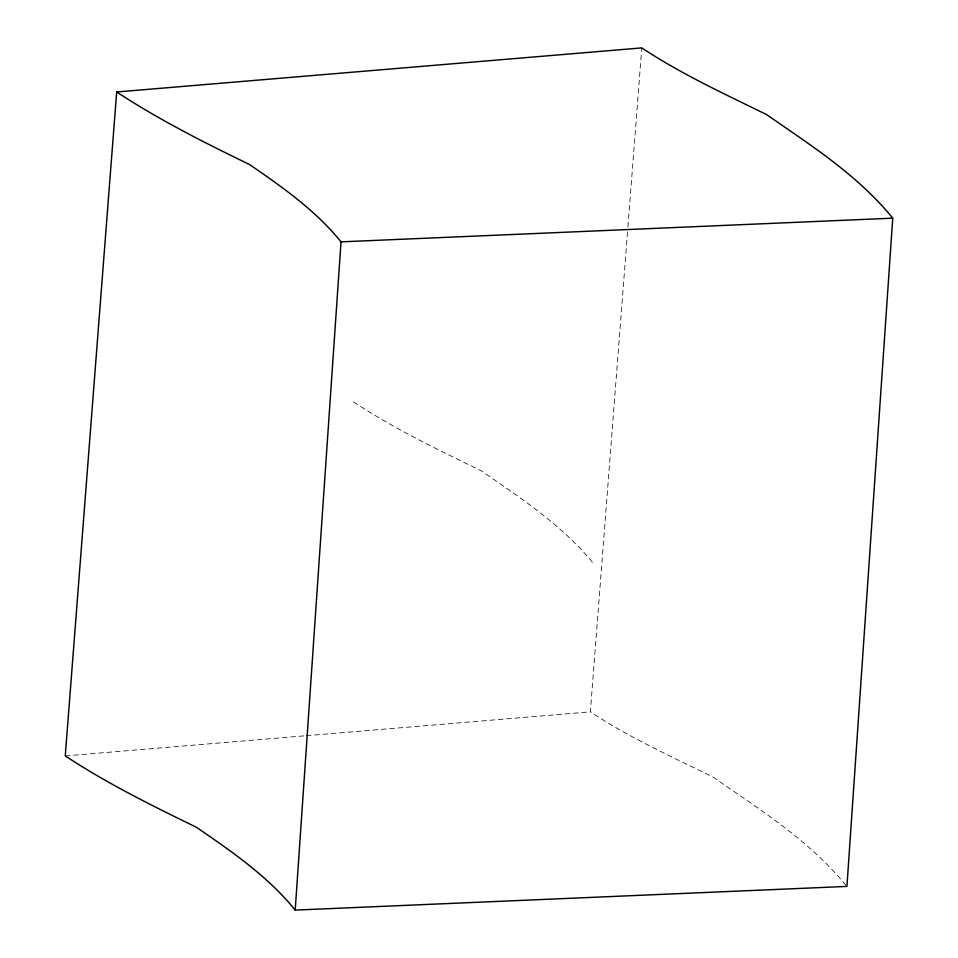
<?xml version="1.0" encoding="UTF-8"?>
<svg xmlns="http://www.w3.org/2000/svg" width="958" height="958" viewBox="0 0 958 958"><rect width="100%" height="100%" fill="white"/><g stroke="black" fill="none" stroke-linecap="round" stroke-linejoin="round"><path stroke-width="0.72" stroke-dasharray="4.79 3.59" d="M845.926 885.336C809.486 840.633 760.101 809.845 713.303 777.213C671.69 756.652 629.143 737.552 590.356 711.842L627.801 228.435M627.921 226.938L641.788 47.9M65.252 755.922L304.752 735.816M306.237 735.696L590.356 711.842M353.526 401.917C394.025 428.621 437.806 449.661 481.359 470.845C521.547 498.567 562.945 525.834 593.972 564.13"/><path stroke-width="1.44" d="M295.208 910.1L341.024 241.859C315.625 210.425 282.466 187.157 249.415 164.465C204.042 142.455 158.896 119.702 116.684 91.98L65.252 755.922C106.877 783.285 151.532 805.474 196.282 827.173C231.824 851.602 267.845 876.271 295.208 910.1L846.932 886.413L892.748 218.173C858.033 175.41 811.234 145.568 766.436 114.517C724.14 93.764 681.174 73.97 641.788 47.9L116.684 91.98M341.024 241.859L892.748 218.173"/></g></svg>
